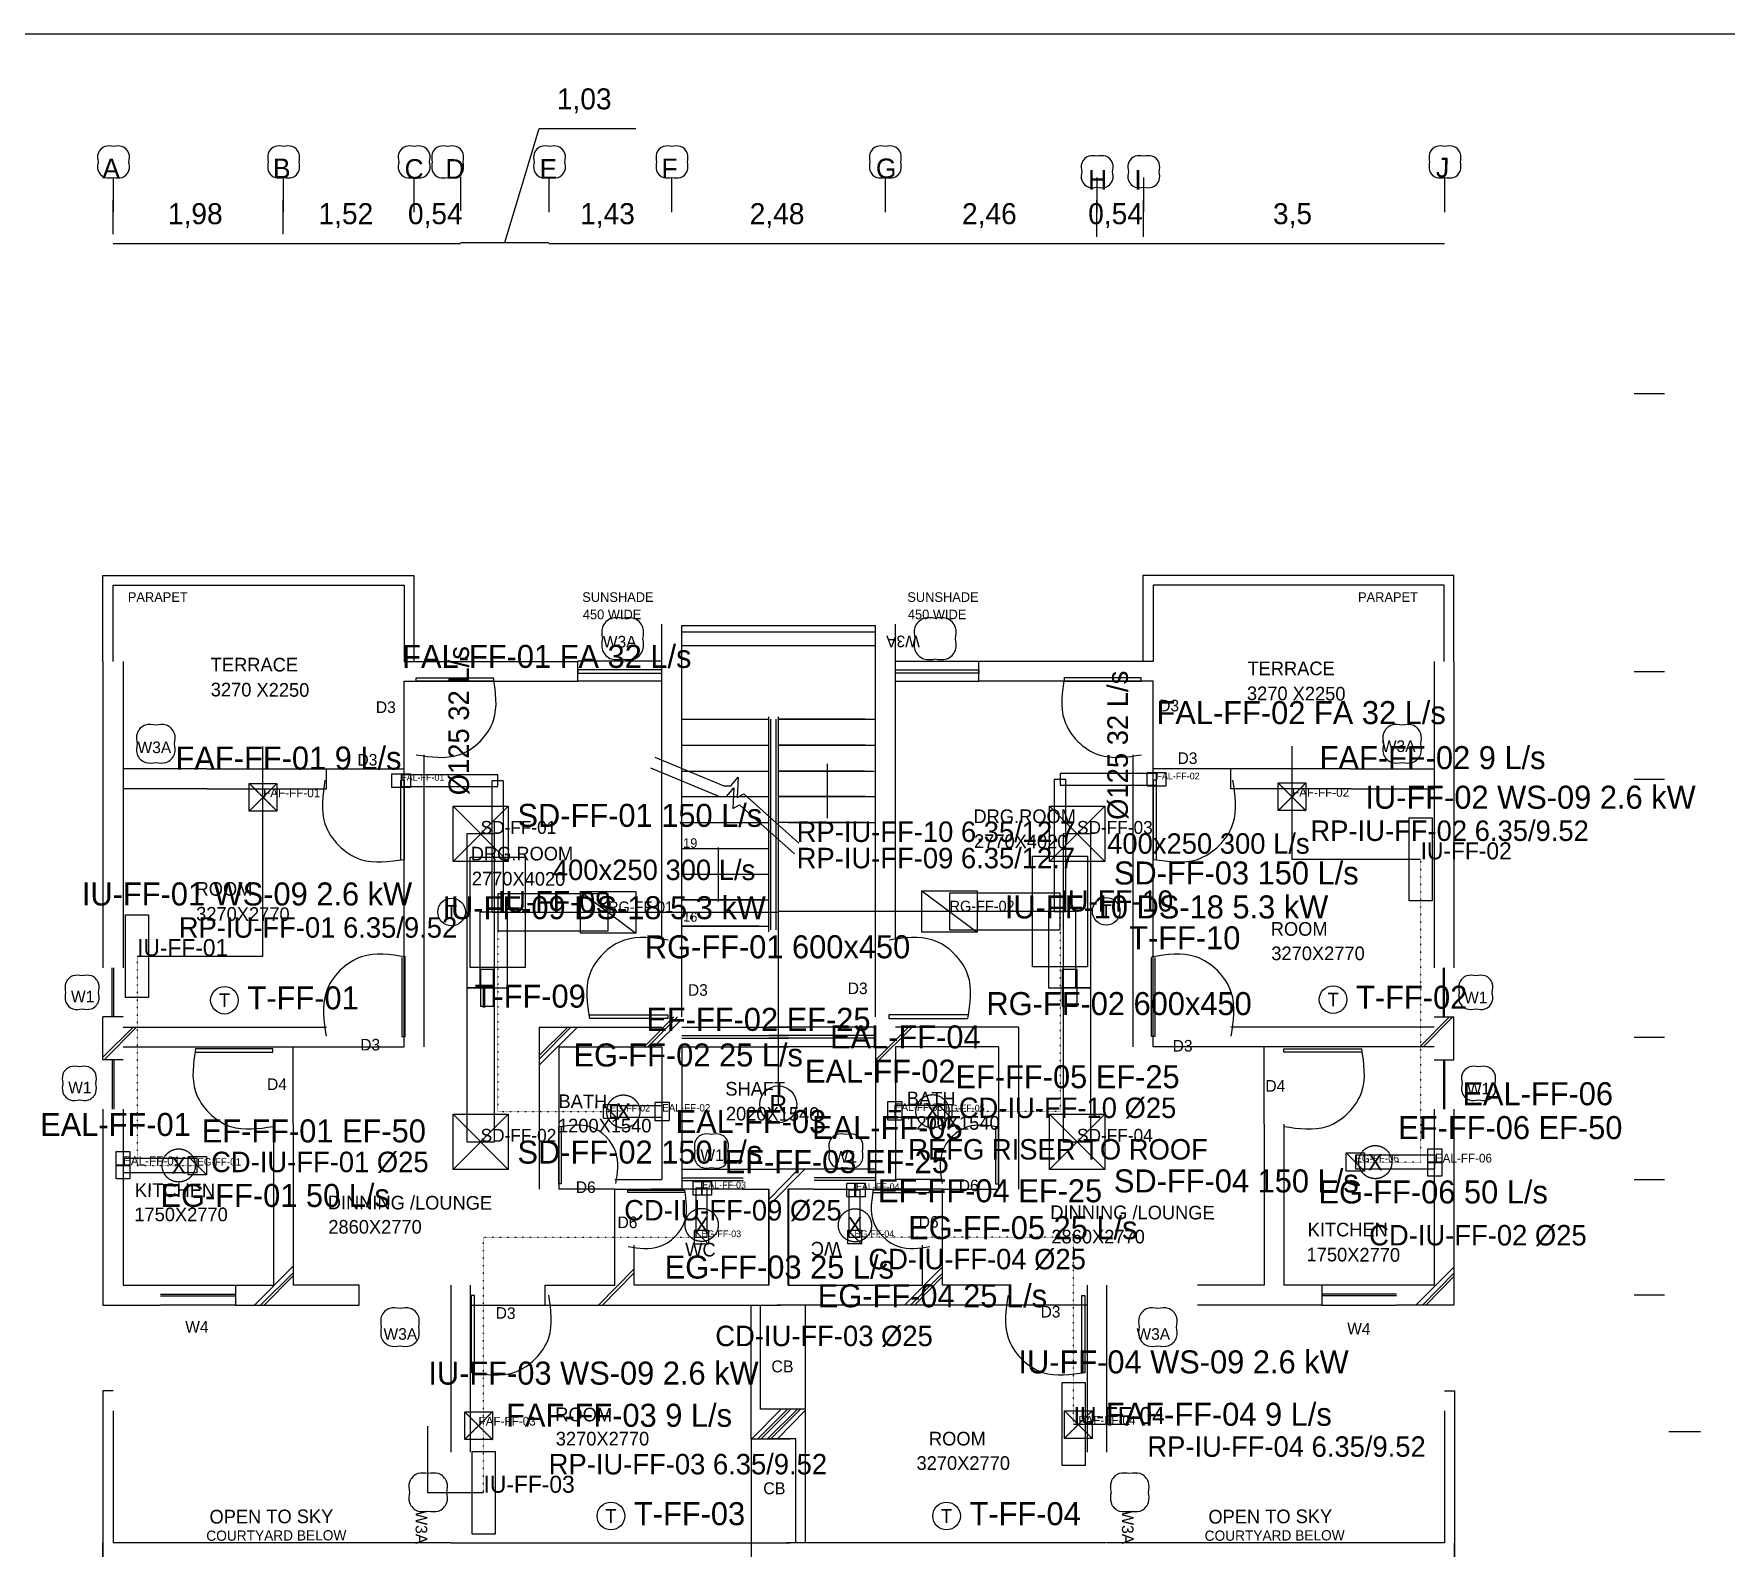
# Model space of a CAD drawing. Header units: millimetres. Extents: x 30 to 55791, y -4580 to 38782.
# Drawn here: x 27749 to 46133, y 22332 to 38782 of the extents above; entities that cross this region are included whole.
import ezdxf
from ezdxf.enums import TextEntityAlignment as Align

# ---------------------------------------------------------------- set-up
doc = ezdxf.new("R2010")
doc.units = ezdxf.units.MM
doc.linetypes.add('DASHED', pattern=[1.524, 1.27, -0.254])
doc.linetypes.add('DOT', pattern=[0.508, 0, -0.508])
for name, color, linetype in [('A-ARCH-REF', 8, 'CONTINUOUS'), ('M-ANNO', 7, 'CONTINUOUS'), ('M-CTRL', 200, 'CONTINUOUS'), ('M-DUCT-EXHS', 6, 'DASHED'), ('M-DUCT-FRSH', 4, 'DASHED'), ('M-DUCT-RETN', 3, 'CONTINUOUS'), ('M-DUCT-SUPP', 5, 'CONTINUOUS'), ('M-EQPM', 1, 'CONTINUOUS'), ('M-PIPE-COND', 140, 'DOT'), ('M-PIPE-REFG', 30, 'CONTINUOUS')]:
    doc.layers.add(name, color=color, linetype=linetype)

msp = doc.modelspace()

# ---------------------------------------------------------------- linework, layer by layer
at = {"layer": 'A-ARCH-REF'}
for p, q in [((2538, 38782), (55791, 38782)), ((32866, 36516), (33237, 37752)), ((33237, 37752), (34290, 37752)), ((28612, 37222), (28612, 36846)), ((30459, 37222), (30459, 36846)), ((31877, 37222), (31877, 36846)), ((32383, 37228), (32383, 36858)), ((33343, 37222), (33343, 36846)), ((34678, 37222), (34678, 36846)), ((36997, 37222), (36997, 36846)), ((39298, 37222), (39298, 36846)), ((39804, 37222), (39804, 36846)), ((43075, 37222), (43075, 36846)), ((28612, 36604), (28612, 36975)), ((30459, 36604), (30459, 36975)), ((30459, 36604), (30459, 36975)), ((39298, 36575), (39298, 36975)), ((39804, 36575), (39804, 36975)), ((28612, 36504), (30459, 36504)), ((30459, 36504), (31877, 36504)), ((31877, 36504), (32383, 36504)), ((32383, 36516), (33343, 36516)), ((33343, 36504), (34678, 36504)), ((34678, 36504), (36997, 36504)), ((36997, 36504), (39298, 36504)), ((39298, 36504), (39804, 36504)), ((39804, 36504), (43075, 36504)), ((45135, 34874), (45464, 34874)), ((28500, 32897), (31877, 32897)), ((28500, 31962), (28500, 32897)), ((28612, 32791), (31771, 32791)), ((28612, 31962), (28612, 32791)), ((31771, 32791), (31771, 31962)), ((31877, 32897), (31877, 31962)), ((39798, 32897), (39798, 31962)), ((43175, 32897), (39798, 32897)), ((39910, 32791), (39910, 31962)), ((43069, 32791), (39910, 32791)), ((43069, 31962), (43069, 32791)), ((43175, 31962), (43175, 32897)), ((34572, 28943), (34572, 32368)), ((34572, 29025), (34572, 32356)), ((34790, 28943), (34790, 32356)), ((34790, 32356), (36891, 32356)), ((36891, 28943), (36891, 32356)), ((37109, 28943), (37109, 32368)), ((37109, 29025), (37109, 32356)), ((34790, 32285), (36891, 32285)), ((34790, 32138), (36891, 32138)), ((28500, 31962), (28500, 28637)), ((28718, 31962), (28718, 30579)), ((31771, 31962), (33660, 31962)), ((33660, 31750), (33660, 31968)), ((34572, 31968), (33660, 31968)), ((34572, 31873), (33660, 31873)), ((33660, 31873), (33660, 31838)), ((33660, 31838), (34572, 31838)), ((37103, 31873), (38015, 31873)), ((38015, 31838), (37103, 31838)), ((37109, 31968), (38015, 31968)), ((38015, 31750), (38015, 31968)), ((39910, 31962), (38015, 31962)), ((38015, 31873), (38015, 31838)), ((42963, 31962), (42963, 30579)), ((43175, 31962), (43175, 28637)), ((45135, 31856), (45464, 31856)), ((31771, 31750), (33660, 31750)), ((31771, 30797), (31771, 31750)), ((31901, 31750), (31901, 31785)), ((31901, 31785), (32737, 31785)), ((32737, 31750), (31901, 31750)), ((34572, 31750), (33660, 31750)), ((37109, 31750), (38015, 31750)), ((39910, 31750), (38015, 31750)), ((39780, 31785), (38939, 31785)), ((38939, 31750), (39780, 31750)), ((39780, 31750), (39780, 31785)), ((39910, 30797), (39910, 31750)), ((34790, 31338), (35732, 31338)), ((35732, 29025), (35732, 31362)), ((35755, 29049), (35755, 31338)), ((35814, 29049), (35814, 31338)), ((35838, 29025), (35838, 31362)), ((36785, 31338), (35838, 31338)), ((35838, 31338), (36891, 31338)), ((31771, 27778), (31771, 30950)), ((31989, 27778), (31989, 30950)), ((34496, 30926), (35243, 30614)), ((34790, 31056), (35732, 31056)), ((36785, 31056), (35838, 31056)), ((35838, 31056), (36891, 31056)), ((39692, 27778), (39692, 30950)), ((39910, 27778), (39910, 30950)), ((29630, 30797), (28718, 30797)), ((29630, 30797), (30930, 30797)), ((30930, 30579), (30930, 30797)), ((30930, 30797), (31771, 30797)), ((34449, 30808), (35196, 30497)), ((34790, 30773), (35732, 30773)), ((35320, 30614), (35402, 30708)), ((35402, 30708), (35390, 30485)), ((36773, 30773), (35838, 30773)), ((35838, 30773), (36879, 30773)), ((36367, 30850), (36367, 30620)), ((40751, 30797), (39910, 30797)), ((42051, 30797), (40751, 30797)), ((40751, 30579), (40751, 30797)), ((42051, 30797), (42963, 30797)), ((28718, 30685), (28718, 28637)), ((29630, 30579), (28718, 30579)), ((29630, 30579), (30930, 30579)), ((31736, 29814), (31736, 30673)), ((31736, 30673), (31771, 30673)), ((31771, 30673), (31771, 29814)), ((35243, 30614), (35320, 30614)), ((35273, 30497), (35355, 30591)), ((35355, 30591), (35343, 30367)), ((35390, 30485), (35461, 30526)), ((35461, 30526), (36061, 29990)), ((36367, 30620), (36367, 30261)), ((39945, 30673), (39910, 30673)), ((39910, 30673), (39910, 29814)), ((39945, 29814), (39945, 30673)), ((42051, 30579), (40751, 30579)), ((42051, 30579), (42963, 30579)), ((42963, 30685), (42963, 28637)), ((45135, 30685), (45464, 30685)), ((34790, 30497), (35732, 30497)), ((35196, 30497), (35273, 30497)), ((35343, 30367), (35414, 30408)), ((35414, 30408), (36014, 29873)), ((35838, 30497), (36891, 30497)), ((36785, 30497), (35838, 30497)), ((34790, 30214), (35732, 30214)), ((36785, 30214), (35838, 30214)), ((35949, 30214), (36891, 30214)), ((34790, 29932), (35732, 29932)), ((35184, 29943), (35184, 29708)), ((34790, 29655), (35732, 29655)), ((35184, 29708), (35184, 29355)), ((34790, 29373), (35732, 29373)), ((35649, 29373), (34790, 29373)), ((34790, 29090), (35732, 29090)), ((35626, 29090), (34790, 29090)), ((34790, 28102), (34790, 28943)), ((36891, 28102), (36891, 28943)), ((31748, 28749), (31748, 27890)), ((31783, 27890), (31783, 28749)), ((39892, 27890), (39892, 28749)), ((39927, 28749), (39927, 27890)), ((28600, 28102), (28600, 28637)), ((28617, 28102), (28617, 28637)), ((43064, 28102), (43064, 28637)), ((43075, 28102), (43075, 28637)), ((28718, 28102), (28500, 28102)), ((28500, 27637), (28500, 28102)), ((28500, 27666), (28829, 27990)), ((28512, 27637), (28865, 27990)), ((28718, 27990), (30930, 27990)), ((33237, 27643), (33584, 27990)), ((33237, 27684), (33549, 27990)), ((33237, 27578), (33654, 27990)), ((33237, 27990), (33237, 26230)), ((33237, 27990), (34572, 27990)), ((34637, 28084), (33784, 28084)), ((33790, 28125), (34637, 28125)), ((34378, 27778), (34702, 28102)), ((34419, 27778), (34743, 28102)), ((34484, 27778), (34790, 28078)), ((34637, 28125), (34637, 28084)), ((34790, 27990), (35949, 27990)), ((36891, 27990), (35732, 27990)), ((37250, 27990), (36891, 27631)), ((37291, 27990), (36891, 27596)), ((37891, 28125), (37038, 28125)), ((37038, 28125), (37038, 28084)), ((37038, 28084), (37891, 28084)), ((38444, 27990), (37109, 27990)), ((38444, 27990), (38444, 26230)), ((42963, 27990), (40751, 27990)), ((43128, 28102), (42805, 27778)), ((43164, 28102), (42840, 27778)), ((42963, 28102), (43175, 28102)), ((43175, 27637), (43175, 28102)), ((28718, 27778), (30930, 27778)), ((30565, 26937), (30565, 27778)), ((30930, 27778), (31771, 27778)), ((31748, 27890), (31783, 27890)), ((33454, 27778), (33454, 26230)), ((33454, 27778), (34572, 27778)), ((34572, 27778), (34572, 26336)), ((34790, 27902), (35949, 27902)), ((34790, 27872), (35949, 27872)), ((34790, 27778), (34790, 26230)), ((34790, 27778), (35949, 27778)), ((36891, 27902), (35732, 27902)), ((36891, 27872), (35732, 27872)), ((36891, 27778), (35732, 27778)), ((36891, 27778), (36891, 26230)), ((37109, 27778), (37109, 26336)), ((38227, 27778), (37109, 27778)), ((38227, 27778), (38227, 26230)), ((39927, 27890), (39892, 27890)), ((40751, 27778), (39910, 27778)), ((42963, 27778), (40751, 27778)), ((41116, 26937), (41116, 27778)), ((45135, 27884), (45464, 27884)), ((28718, 27637), (28500, 27637)), ((28600, 27637), (28600, 27101)), ((28617, 27637), (28617, 27101)), ((30347, 27754), (29506, 27754)), ((29506, 27719), (30347, 27719)), ((30347, 27719), (30347, 27754)), ((41328, 27719), (41328, 27754)), ((41328, 27754), (42175, 27754)), ((42175, 27719), (41328, 27719)), ((42963, 27637), (43175, 27637)), ((43064, 27637), (43064, 27101)), ((43075, 27637), (43075, 27101)), ((28500, 27101), (28500, 24971)), ((28718, 27101), (28718, 25189)), ((42963, 27101), (42963, 25189)), ((43175, 27101), (43175, 24971)), ((30353, 26937), (30353, 25189)), ((30565, 26937), (30565, 25189)), ((33454, 26289), (33454, 26907)), ((33478, 26907), (33478, 26289)), ((38197, 26907), (38197, 26289)), ((38227, 26289), (38227, 26907)), ((41116, 26937), (41116, 25189)), ((41328, 26937), (41328, 25189)), ((33478, 26289), (33454, 26289)), ((34060, 26336), (34572, 26336)), ((34790, 26448), (35455, 26448)), ((34790, 26354), (35455, 26354)), ((34790, 26325), (35455, 26325)), ((35449, 26448), (35838, 26448)), ((35455, 26448), (35838, 26448)), ((36126, 26448), (35732, 26054)), ((36055, 26448), (35732, 26119)), ((36226, 26448), (35838, 26448)), ((36226, 26448), (35843, 26448)), ((36891, 26448), (36226, 26448)), ((36891, 26354), (36226, 26354)), ((36891, 26325), (36226, 26325)), ((37621, 26336), (37109, 26336)), ((38197, 26289), (38227, 26289)), ((45135, 26336), (45464, 26336)), ((34060, 26230), (33454, 26230)), ((34060, 26230), (34790, 26230)), ((34060, 25624), (34060, 26230)), ((34202, 26195), (34202, 26219)), ((34202, 26219), (34814, 26219)), ((34814, 26195), (34202, 26195)), ((34790, 26230), (34455, 26230)), ((35455, 26230), (34790, 26230)), ((35449, 26230), (35732, 26230)), ((35455, 26230), (35732, 26230)), ((35455, 26230), (35732, 26230)), ((35732, 26230), (35732, 25189)), ((35732, 26230), (35732, 25189)), ((35732, 26230), (35732, 25189)), ((35732, 25189), (35732, 26230)), ((35732, 26230), (35732, 25189)), ((35732, 26230), (35732, 25189)), ((35732, 26230), (35732, 25189)), ((35732, 25189), (35732, 26230)), ((35732, 25189), (35732, 26230)), ((35732, 25189), (35732, 26230)), ((35943, 26230), (35943, 25189)), ((36226, 26230), (35943, 26230)), ((35943, 26230), (35943, 25189)), ((36226, 26230), (35943, 26230)), ((35943, 26230), (35943, 25189)), ((35943, 25189), (35943, 26230)), ((35943, 25189), (35943, 26230)), ((35943, 25189), (35943, 26230)), ((35949, 26230), (35949, 25189)), ((35949, 26230), (35949, 25189)), ((36226, 26230), (35949, 26230)), ((35949, 26230), (35949, 25189)), ((35949, 25189), (35949, 26230)), ((36226, 26230), (36891, 26230)), ((37479, 26219), (36861, 26219)), ((36861, 26195), (37479, 26195)), ((37621, 26230), (36891, 26230)), ((36891, 26230), (37220, 26230)), ((37479, 26195), (37479, 26219)), ((37621, 25624), (37621, 26230)), ((37621, 26230), (38227, 26230)), ((34060, 25189), (34060, 25624)), ((34272, 25189), (34272, 25624)), ((37403, 25189), (37403, 25624)), ((37621, 25189), (37621, 25624)), ((30147, 24971), (30565, 25395)), ((37621, 25389), (37209, 24971)), ((43175, 25383), (42763, 24971)), ((28718, 25189), (29124, 25189)), ((29124, 25189), (29941, 25189)), ((29941, 25189), (29941, 24971)), ((29947, 25189), (30353, 25189)), ((30212, 24971), (30565, 25324)), ((30253, 24971), (30565, 25289)), ((31283, 25189), (30565, 25189)), ((31283, 24971), (31283, 25189)), ((32278, 25189), (32278, 23376)), ((32489, 25189), (32489, 23376)), ((33301, 25189), (34060, 25189)), ((33301, 25189), (33301, 24971)), ((33884, 24971), (34272, 25365)), ((33925, 24971), (34272, 25324)), ((35732, 25189), (34272, 25189)), ((35943, 25189), (37403, 25189)), ((37621, 25318), (37273, 24971)), ((37621, 25283), (37315, 24971)), ((38350, 25189), (37621, 25189)), ((38350, 25189), (38350, 24971)), ((39192, 25189), (39192, 23376)), ((39403, 25189), (39403, 23376)), ((41116, 25189), (40392, 25189)), ((41734, 25189), (41328, 25189)), ((42552, 25189), (41740, 25189)), ((41740, 25189), (41740, 24971)), ((42963, 25189), (42552, 25189)), ((43175, 25318), (42834, 24971)), ((43175, 25283), (42869, 24971)), ((29124, 25089), (29941, 25089)), ((29124, 25071), (29941, 25071)), ((32536, 25077), (32501, 25077)), ((32501, 25077), (32501, 24236)), ((32536, 24236), (32536, 25077)), ((39133, 24236), (39133, 25077)), ((39133, 25077), (39168, 25077)), ((39168, 25077), (39168, 24236)), ((42552, 25089), (41740, 25089)), ((42552, 25071), (41740, 25071)), ((45135, 25083), (45464, 25083)), ((28500, 24971), (28718, 24971)), ((28718, 24971), (29124, 24971)), ((29941, 24971), (29124, 24971)), ((29941, 24971), (30565, 24971)), ((30565, 24971), (31283, 24971)), ((32489, 24971), (33301, 24971)), ((33301, 24971), (35861, 24971)), ((35543, 23518), (35543, 24971)), ((35643, 23841), (35643, 24971)), ((38350, 24971), (35820, 24971)), ((36132, 23841), (36132, 24971)), ((39192, 24971), (38350, 24971)), ((41740, 24971), (40392, 24971)), ((41740, 24971), (41116, 24971)), ((41740, 24971), (42552, 24971)), ((42963, 24971), (42552, 24971)), ((43175, 24971), (42963, 24971)), ((28612, 24041), (28500, 24041)), ((28500, 24041), (28500, 22170)), ((43075, 24041), (43181, 24041)), ((43181, 24041), (43181, 22170)), ((28612, 23824), (28612, 22388)), ((35549, 23518), (35867, 23841)), ((35614, 23518), (35938, 23841)), ((36132, 23841), (35643, 23841)), ((35649, 23518), (35973, 23841)), ((35720, 23518), (36044, 23841)), ((35755, 23518), (36079, 23841)), ((35826, 23518), (36132, 23830)), ((36132, 22388), (36132, 23841)), ((43075, 23824), (43075, 22388)), ((45511, 23600), (45853, 23600)), ((35543, 23518), (35543, 22170)), ((35543, 23518), (35967, 23518)), ((36026, 23518), (35714, 23518)), ((36026, 22388), (36026, 23518)), ((28500, 20517), (28500, 22388)), ((32278, 22388), (28612, 22388)), ((32278, 22388), (35967, 22388)), ((32278, 22388), (35620, 22388)), ((32278, 22388), (35620, 22388)), ((32278, 22388), (35620, 22388)), ((35620, 22388), (35967, 22388)), ((35620, 22388), (35967, 22388)), ((35620, 22388), (35967, 22388)), ((39403, 22388), (35926, 22388)), ((39403, 22388), (36132, 22388)), ((39403, 22388), (36132, 22388)), ((39403, 22388), (36132, 22388)), ((43075, 22388), (39409, 22388)), ((43181, 20517), (43181, 22388))]:
    msp.add_line(p, q, dxfattribs=at)
for points in [[(28615, 37558), (28522, 37558), (28447, 37483), (28447, 37390)], [(28782, 37390), (28782, 37483), (28707, 37558), (28615, 37558)], [(30462, 37558), (30370, 37558), (30295, 37483), (30295, 37390)], [(30630, 37390), (30630, 37483), (30555, 37558), (30462, 37558)], [(31880, 37558), (31788, 37558), (31713, 37483), (31713, 37390)], [(32048, 37390), (32048, 37483), (31973, 37558), (31880, 37558)], [(32245, 37558), (32153, 37558), (32077, 37483), (32077, 37390)], [(32413, 37390), (32413, 37483), (32338, 37558), (32245, 37558)], [(33351, 37558), (33259, 37558), (33184, 37483), (33184, 37390)], [(33519, 37390), (33519, 37483), (33444, 37558), (33351, 37558)], [(34681, 37558), (34589, 37558), (34514, 37483), (34514, 37390)], [(34849, 37390), (34849, 37483), (34774, 37558), (34681, 37558)], [(37000, 37558), (36907, 37558), (36832, 37483), (36832, 37390)], [(37167, 37390), (37167, 37483), (37092, 37558), (37000, 37558)], [(43078, 37558), (42986, 37558), (42911, 37483), (42911, 37390)], [(43246, 37390), (43246, 37483), (43171, 37558), (43078, 37558)], [(28447, 37390), (28447, 37297), (28522, 37222), (28615, 37222)], [(28615, 37222), (28707, 37222), (28782, 37297), (28782, 37390)], [(30295, 37390), (30295, 37297), (30370, 37222), (30462, 37222)], [(30462, 37222), (30555, 37222), (30630, 37297), (30630, 37390)], [(31713, 37390), (31713, 37297), (31788, 37222), (31880, 37222)], [(31880, 37222), (31973, 37222), (32048, 37297), (32048, 37390)], [(32077, 37390), (32077, 37297), (32153, 37222), (32245, 37222)], [(32245, 37222), (32338, 37222), (32413, 37297), (32413, 37390)], [(33184, 37390), (33184, 37297), (33259, 37222), (33351, 37222)], [(33351, 37222), (33444, 37222), (33519, 37297), (33519, 37390)], [(34514, 37390), (34514, 37297), (34589, 37222), (34681, 37222)], [(34681, 37222), (34774, 37222), (34849, 37297), (34849, 37390)], [(36832, 37390), (36832, 37297), (36907, 37222), (37000, 37222)], [(37000, 37222), (37092, 37222), (37167, 37297), (37167, 37390)], [(39300, 37452), (39208, 37452), (39133, 37377), (39133, 37284)], [(39468, 37284), (39468, 37377), (39393, 37452), (39300, 37452)], [(39807, 37452), (39714, 37452), (39639, 37377), (39639, 37284)], [(39974, 37284), (39974, 37377), (39899, 37452), (39807, 37452)], [(42911, 37390), (42911, 37297), (42986, 37222), (43078, 37222)], [(43078, 37222), (43171, 37222), (43246, 37297), (43246, 37390)], [(39133, 37284), (39133, 37191), (39208, 37116), (39300, 37116)], [(39300, 37116), (39393, 37116), (39468, 37191), (39468, 37284)], [(39639, 37284), (39639, 37191), (39714, 37116), (39807, 37116)], [(39807, 37116), (39899, 37116), (39974, 37191), (39974, 37284)], [(34146, 32432), (34024, 32432), (33925, 32334), (33925, 32212)], [(34366, 32212), (34366, 32334), (34268, 32432), (34146, 32432)], [(37541, 32432), (37419, 32432), (37320, 32334), (37320, 32212)], [(37762, 32212), (37762, 32334), (37663, 32432), (37541, 32432)], [(33925, 32212), (33925, 32090), (34024, 31991), (34146, 31991)], [(34146, 31991), (34268, 31991), (34366, 32090), (34366, 32212)], [(37320, 32212), (37320, 32090), (37419, 31991), (37541, 31991)], [(37541, 31991), (37663, 31991), (37762, 32090), (37762, 32212)], [(31904, 30950), (32367, 30950), (32742, 31325), (32742, 31788)], [(38944, 31788), (38944, 31325), (39320, 30950), (39783, 30950)], [(29074, 31273), (28961, 31273), (28871, 31182), (28871, 31070)], [(29277, 31070), (29277, 31182), (29186, 31273), (29074, 31273)], [(42613, 31273), (42501, 31273), (42410, 31182), (42410, 31070)], [(42816, 31070), (42816, 31182), (42725, 31273), (42613, 31273)], [(28871, 31070), (28871, 30958), (28961, 30867), (29074, 30867)], [(29074, 30867), (29186, 30867), (29277, 30958), (29277, 31070)], [(42410, 31070), (42410, 30958), (42501, 30867), (42613, 30867)], [(42613, 30867), (42725, 30867), (42816, 30958), (42816, 31070)], [(30912, 30676), (30912, 30200), (31298, 29814), (31774, 29814)], [(39912, 29814), (40389, 29814), (40775, 30200), (40775, 30676)], [(34640, 28937), (34167, 28937), (33784, 28557), (33784, 28087)], [(37897, 28087), (37897, 28557), (37514, 28937), (37041, 28937)], [(31786, 28755), (31310, 28755), (30924, 28369), (30924, 27893)], [(40757, 27893), (40757, 28369), (40371, 28755), (39895, 28755)], [(28273, 28549), (28174, 28549), (28094, 28468), (28094, 28369)], [(28453, 28369), (28453, 28468), (28372, 28549), (28273, 28549)], [(43414, 28549), (43315, 28549), (43234, 28468), (43234, 28369)], [(43593, 28369), (43593, 28468), (43513, 28549), (43414, 28549)], [(28094, 28369), (28094, 28270), (28174, 28190), (28273, 28190)], [(28273, 28190), (28372, 28190), (28453, 28270), (28453, 28369)], [(43234, 28369), (43234, 28270), (43315, 28190), (43414, 28190)], [(43414, 28190), (43513, 28190), (43593, 28270), (43593, 28369)], [(29506, 27757), (29506, 27291), (29884, 26913), (30350, 26913)], [(41331, 26913), (41797, 26913), (42175, 27291), (42175, 27757)], [(28244, 27560), (28145, 27560), (28064, 27480), (28064, 27381)], [(28423, 27381), (28423, 27480), (28343, 27560), (28244, 27560)], [(43443, 27560), (43344, 27560), (43264, 27480), (43264, 27381)], [(43623, 27381), (43623, 27480), (43542, 27560), (43443, 27560)], [(28064, 27381), (28064, 27282), (28145, 27201), (28244, 27201)], [(28244, 27201), (28343, 27201), (28423, 27282), (28423, 27381)], [(43264, 27381), (43264, 27282), (43344, 27201), (43443, 27201)], [(43443, 27201), (43542, 27201), (43623, 27282), (43623, 27381)], [(34072, 26292), (34072, 26632), (33797, 26907), (33457, 26907)], [(38230, 26907), (37890, 26907), (37615, 26632), (37615, 26292)], [(35111, 26825), (35012, 26825), (34931, 26744), (34931, 26645)], [(35290, 26645), (35290, 26744), (35210, 26825), (35111, 26825)], [(36570, 26825), (36471, 26825), (36391, 26744), (36391, 26645)], [(36750, 26645), (36750, 26744), (36669, 26825), (36570, 26825)], [(34931, 26645), (34931, 26546), (35012, 26466), (35111, 26466)], [(35111, 26466), (35210, 26466), (35290, 26546), (35290, 26645)], [(36391, 26645), (36391, 26546), (36471, 26466), (36570, 26466)], [(36570, 26466), (36669, 26466), (36750, 26546), (36750, 26645)], [(34205, 25607), (34544, 25607), (34820, 25882), (34820, 26222)], [(36867, 26222), (36867, 25882), (37143, 25607), (37482, 25607)], [(32504, 24241), (32967, 24241), (33343, 24617), (33343, 25080)], [(38333, 25080), (38333, 24617), (38708, 24241), (39171, 24241)], [(31727, 24936), (31615, 24936), (31524, 24845), (31524, 24733)], [(31930, 24733), (31930, 24845), (31839, 24936), (31727, 24936)], [(39960, 24936), (39847, 24936), (39757, 24845), (39757, 24733)], [(40163, 24733), (40163, 24845), (40072, 24936), (39960, 24936)], [(31524, 24733), (31524, 24621), (31615, 24530), (31727, 24530)], [(31727, 24530), (31839, 24530), (31930, 24621), (31930, 24733)], [(39757, 24733), (39757, 24621), (39847, 24530), (39960, 24530)], [(39960, 24530), (40072, 24530), (40163, 24621), (40163, 24733)], [(32033, 23141), (31921, 23141), (31830, 23050), (31830, 22938)], [(32236, 22938), (32236, 23050), (32145, 23141), (32033, 23141)], [(39654, 23141), (39541, 23141), (39451, 23050), (39451, 22938)], [(39857, 22938), (39857, 23050), (39766, 23141), (39654, 23141)], [(31830, 22938), (31830, 22826), (31921, 22735), (32033, 22735)], [(32033, 22735), (32145, 22735), (32236, 22826), (32236, 22938)], [(39451, 22938), (39451, 22826), (39541, 22735), (39654, 22735)], [(39654, 22735), (39766, 22735), (39857, 22826), (39857, 22938)]]:
    msp.add_spline(points, degree=3, dxfattribs=at)
at = {"layer": 'M-CTRL'}
for centre in [(32287, 29242), (39398, 29250), (29820, 28284), (41863, 28291), (34018, 22681), (37664, 22681)]:
    msp.add_circle(centre, 150, dxfattribs=at)
at = {"layer": 'M-DUCT-EXHS'}
for p, q in [((33937, 27150), (34087, 27000)), ((37572, 27151), (37722, 27001)), ((29425, 26588), (29625, 26388)), ((42005, 26626), (42205, 26426)), ((34927, 25785), (35077, 25635)), ((36590, 25786), (36740, 25636))]:
    msp.add_line(p, q, dxfattribs=at)
for points in [[(33937, 27150), (34087, 27150), (34087, 27000), (33937, 27000)], [(34500, 27175), (34650, 27175), (34650, 26975), (34500, 26975)], [(37028, 27182), (37178, 27182), (37178, 26982), (37028, 26982)], [(37572, 27151), (37722, 27151), (37722, 27001), (37572, 27001)], [(42893, 26671), (43043, 26671), (43043, 26371), (42893, 26371)], [(28643, 26642), (28793, 26642), (28793, 26342), (28643, 26342)], [(29425, 26588), (29625, 26588), (29625, 26388), (29425, 26388)], [(42005, 26626), (42205, 26626), (42205, 26426), (42005, 26426)], [(34911, 26316), (35111, 26316), (35111, 26166), (34911, 26166)], [(36580, 26297), (36780, 26297), (36780, 26147), (36580, 26147)], [(34927, 25785), (35077, 25785), (35077, 25635), (34927, 25635)], [(36590, 25786), (36740, 25786), (36740, 25636), (36590, 25636)]]:
    msp.add_lwpolyline(points, close=True, dxfattribs=at)
at = {"layer": 'M-DUCT-EXHS', "linetype": 'DASHED'}
for points in [[(34012, 27013), (34575, 27013), (34575, 27138), (34012, 27138)], [(37165, 27076), (37165, 27082), (37040, 27082), (37040, 27076)], [(37647, 27139), (37103, 27139), (37103, 27014), (37647, 27014)], [(28793, 26488), (28793, 26492), (28643, 26492), (28643, 26488)], [(29525, 26563), (28718, 26563), (28718, 26413), (29525, 26413)], [(42105, 26451), (42968, 26451), (42968, 26601), (42105, 26601)], [(42893, 26526), (42893, 26521), (43043, 26521), (43043, 26526)], [(35002, 26178), (35011, 26178), (35011, 26303), (35002, 26303)], [(35064, 25710), (35064, 26241), (34939, 26241), (34939, 25710)], [(36727, 25711), (36727, 26222), (36602, 26222), (36602, 25711)], [(36665, 26160), (36680, 26160), (36680, 26285), (36665, 26285)]]:
    msp.add_lwpolyline(points, close=True, dxfattribs=at)
at = {"layer": 'M-DUCT-EXHS'}
for centre in [(34153, 27075), (37511, 27078), (29323, 26489), (42321, 26525), (35004, 25843), (36669, 25839)]:
    msp.add_circle(centre, 180, dxfattribs=at)
at = {"layer": 'M-DUCT-FRSH'}
for p, q in [((30090, 30639), (30390, 30339)), ((30390, 30639), (30090, 30339)), ((41267, 30644), (41567, 30344)), ((41567, 30644), (41267, 30344)), ((32430, 23813), (32730, 23513)), ((32730, 23813), (32430, 23513)), ((38945, 23824), (39245, 23524)), ((39245, 23824), (38945, 23524))]:
    msp.add_line(p, q, dxfattribs=at)
for points in [[(31640, 30743), (31840, 30743), (31840, 30593), (31640, 30593)], [(39845, 30758), (40045, 30758), (40045, 30608), (39845, 30608)], [(30090, 30639), (30390, 30639), (30390, 30339), (30090, 30339)], [(41267, 30644), (41567, 30644), (41567, 30344), (41267, 30344)], [(32430, 23813), (32730, 23813), (32730, 23513), (32430, 23513)], [(38945, 23824), (39245, 23824), (39245, 23524), (38945, 23524)]]:
    msp.add_lwpolyline(points, close=True, dxfattribs=at)
at = {"layer": 'M-DUCT-FRSH', "linetype": 'DASHED'}
for points in [[(31740, 30606), (32788, 30606), (32788, 30731), (31740, 30731)], [(39945, 30746), (38897, 30746), (38897, 30621), (39945, 30621)], [(32725, 30668), (32725, 29239), (32850, 29239), (32850, 30668)], [(38835, 30683), (38835, 29247), (38960, 29247), (38960, 30683)]]:
    msp.add_lwpolyline(points, close=True, dxfattribs=at)
at = {"layer": 'M-DUCT-RETN'}
for p, q in [((33687, 29464), (34287, 29014)), ((37397, 29472), (37997, 29022))]:
    msp.add_line(p, q, dxfattribs=at)
at = {"layer": 'M-DUCT-RETN', "linetype": 'CONTINUOUS'}
for points in [[(33987, 29439), (32788, 29439), (32788, 29039), (33987, 29039)], [(37697, 29047), (38897, 29047), (38897, 29447), (37697, 29447)]]:
    msp.add_lwpolyline(points, close=True, dxfattribs=at)
at = {"layer": 'M-DUCT-RETN'}
for points in [[(33687, 29464), (34287, 29464), (34287, 29014), (33687, 29014)], [(37397, 29472), (37997, 29472), (37997, 29022), (37397, 29022)]]:
    msp.add_lwpolyline(points, close=True, dxfattribs=at)
at = {"layer": 'M-DUCT-SUPP'}
for p, q in [((32303, 30391), (32903, 29791)), ((32903, 30391), (32303, 29791)), ((38782, 30391), (39382, 29791)), ((39382, 30391), (38782, 29791)), ((32303, 27046), (32903, 26446)), ((32903, 27046), (32303, 26446)), ((38782, 27046), (39382, 26446)), ((39382, 27046), (38782, 26446))]:
    msp.add_line(p, q, dxfattribs=at)
for points in [[(32303, 30391), (32903, 30391), (32903, 29791), (32303, 29791)], [(38782, 30391), (39382, 30391), (39382, 29791), (38782, 29791)], [(32303, 27046), (32903, 27046), (32903, 26446), (32303, 26446)], [(38782, 27046), (39382, 27046), (39382, 26446), (38782, 26446)]]:
    msp.add_lwpolyline(points, close=True, dxfattribs=at)
at = {"layer": 'M-DUCT-SUPP', "linetype": 'CONTINUOUS'}
for points in [[(32753, 28418), (32753, 30091), (32453, 30091), (32453, 28418)], [(39232, 28418), (39232, 30091), (38932, 30091), (38932, 28418)], [(32594, 29239), (32594, 28418), (32894, 28418), (32894, 29239)], [(38770, 29247), (38770, 28418), (39070, 28418), (39070, 29247)], [(32744, 28618), (32603, 28618), (32603, 28218), (32744, 28218)], [(38920, 28218), (39082, 28218), (39082, 28618), (38920, 28618)], [(32453, 28418), (32453, 26746), (32753, 26746), (32753, 28418)], [(32603, 28418), (32603, 28418), (32603, 28418), (32603, 28418)], [(32603, 28418), (32603, 28418), (32603, 28418), (32603, 28418)], [(38932, 28418), (38932, 26746), (39232, 26746), (39232, 28418)], [(39082, 28418), (39082, 28418), (39082, 28418), (39082, 28418)], [(39082, 28418), (39082, 28418), (39082, 28418), (39082, 28418)]]:
    msp.add_lwpolyline(points, close=True, dxfattribs=at)
at = {"layer": 'M-EQPM'}
for points in [[(42689, 30264), (42939, 30264), (42939, 29364), (42689, 29364)], [(32488, 29839), (33088, 29839), (33088, 28639), (32488, 28639)], [(38597, 29847), (39197, 29847), (39197, 28647), (38597, 28647)], [(28746, 29213), (28996, 29213), (28996, 28313), (28746, 28313)], [(38920, 24130), (39170, 24130), (39170, 23230), (38920, 23230)], [(32510, 23383), (32760, 23383), (32760, 22483), (32510, 22483)]]:
    msp.add_lwpolyline(points, close=True, dxfattribs=at)
at = {"layer": 'M-PIPE-COND', "linetype": 'DOT'}
for points in [[(42814, 29814), (42814, 26526), (42105, 26526)], [(32788, 29239), (32788, 27075), (34012, 27075)], [(38897, 29247), (38897, 27076), (37647, 27076)], [(28871, 28763), (28871, 26488), (29525, 26488)], [(32635, 22933), (32635, 25710), (35002, 25710)], [(39045, 23680), (39045, 25711), (36665, 25711)]]:
    msp.add_lwpolyline(points, dxfattribs=at)
at = {"layer": 'M-PIPE-REFG', "linetype": 'CONTINUOUS'}
for points in [[(28871, 28763), (30236, 28763), (30236, 31039)], [(42814, 29814), (41417, 29814), (41417, 31044)], [(32788, 29239), (35836, 29239), (35836, 27153)], [(38897, 29247), (35836, 29247), (35836, 27153)], [(32635, 22933), (32030, 22933), (32030, 23658)], [(39045, 23680), (39645, 23680), (39645, 23674)]]:
    msp.add_lwpolyline(points, dxfattribs=at)
at = {"layer": 'M-PIPE-REFG'}
msp.add_circle((35836, 27153), 200, dxfattribs=at)

# ---------------------------------------------------------------- texts
at = {"layer": 'A-ARCH-REF'}
for s, height, p in [('1,03', 228.4, (33431, 37961)), ('A', 214, (28494, 37213)), ('B', 214, (30347, 37213)), ('C   D', 213.6, (31777, 37207)), ('E', 214, (33243, 37207)), ('F', 214, (34567, 37213)), ('G', 214, (36897, 37213)), ('H', 214, (39203, 37089)), ('I', 214, (39704, 37089)), ('1,98', 228.4, (29206, 36714)), ('1,52', 228.4, (30842, 36714)), ('0,54', 228.4, (31813, 36714)), ('1,43', 228.4, (33684, 36714)), ('2,48', 228.4, (35526, 36714)), ('2,46', 228.4, (37832, 36714)), ('0,54', 228.4, (39203, 36714)), ('3,5', 228.4, (41210, 36714)), ('PARAPET', 104.3, (28770, 32611)), ('SUNSHADE', 104.3, (33707, 32611)), ('SUNSHADE', 104.3, (37238, 32611)), ('PARAPET', 104.3, (42134, 32611)), ('450 WIDE', 104.3, (33713, 32423)), ('450 WIDE', 104.3, (37244, 32423)), ('W3A', 126.2, (33931, 32116)), ('TERRACE', 148.4, (29671, 31855)), ('TERRACE', 148.4, (40933, 31814)), ('D3', 126.2, (31465, 31404)), ('D3', 126.2, (39974, 31421)), ('W3A', 126.2, (28876, 30968)), ('W3A', 126.2, (42393, 30980)), ('D3', 126.2, (31265, 30833)), ('D3', 126.2, (40174, 30850)), ('DRG.ROOM', 148.4, (37956, 30208)), ('19', 104.3, (34802, 29939)), ('DRG.ROOM', 148.4, (32495, 29802)), ('ROOM', 148.4, (29506, 29419)), ('ROOM', 148.4, (41186, 28984)), ('3270X2770', 148.4, (41192, 28719)), ('W1', 126.2, (28153, 28261)), ('D3', 126.2, (34855, 28332)), ('D3', 126.2, (36591, 28350)), ('W1', 126.2, (43287, 28250)), ('D3', 126.2, (31295, 27738)), ('D3', 126.2, (40121, 27726)), ('W1', 126.2, (28123, 27273)), ('D4', 126.2, (30283, 27308)), ('SHAFT', 148.4, (35261, 27248)), ('D4', 126.2, (41128, 27290)), ('W1', 126.2, (43317, 27261)), ('1200X1540', 148.4, (37226, 26877)), ('1200X1540', 148.4, (33443, 26848)), ('W1', 126.2, (34990, 26537)), ('W1', 126.2, (36438, 26520)), ('D6', 126.2, (33637, 26190)), ('D6', 126.2, (37797, 26208)), ('1750X2770', 148.4, (28841, 25883)), ('D6', 126.2, (34090, 25808)), ('D6', 126.2, (37362, 25813)), ('2860X2770', 148.4, (30948, 25748)), ('2860X2770', 148.4, (38803, 25642)), ('KITCHEN', 148.4, (41587, 25718)), ('WC', 148.4, (34825, 25500)), ('D3', 126.2, (38686, 24837)), ('W4', 126.2, (29394, 24672)), ('W3A', 126.2, (31548, 24595)), ('W3A', 126.2, (39727, 24595)), ('CB', 129.8, (35761, 24241)), ('3270X2770', 148.4, (33419, 23447)), ('ROOM', 148.4, (37473, 23447)), ('3270X2770', 148.4, (37338, 23182)), ('CB', 129.8, (35673, 22917))]:
    msp.add_text(s, height=height, dxfattribs=at).set_placement(p)
for s, height, rotation, p in [('J', 214, -2.0436, (42979, 37225)), ('W3A', 126.2, -180, (37374, 32245)), ('3270 X2250', 148.4, -0.2802, (29671, 31585)), ('3270 X2250', 148.4, -0.2744, (40927, 31544)), ('2770X4020', 148.4, -0.2911, (37962, 29938)), ('2770X4020', 148.4, -0.2911, (32507, 29532)), ('3270X2770', 148.4, -0.2911, (29512, 29149)), ('16', 104.3, -1.9117, (34801, 29140)), ('BATH', 148.4, -0.5712, (33448, 27113)), ('BATH', 148.4, -0.5712, (37232, 27143)), ('2020X1540', 148.4, -0.2911, (35267, 26978)), ('KITCHEN', 148.4, -0.3461, (28847, 26148)), ('DINNING /LOUNGE', 148.35, -0.1702, (30942, 26013)), ('DINNING /LOUNGE', 148.35, -0.1702, (38791, 25907)), ('WC', 148.4, -180, (36521, 25659)), ('1750X2770', 148.4, -0.2911, (41575, 25448)), ('D3', 126.2, -1.3953, (32765, 24825)), ('W4', 126.2, -1.1918, (42015, 24655)), ('ROOM', 148.4, -0.4996, (33413, 23712)), ('OPEN TO SKY', 148.35, 0.2252, (29658, 22599)), ('W3A', 126.2, -90, (31896, 22741)), ('W3A', 126.2, -90, (39569, 22741)), ('OPEN TO SKY', 148.35, 0.2252, (40509, 22599)), ('COURTYARD BELOW', 111.27, 0.1977, (29623, 22411)), ('COURTYARD BELOW', 111.27, 0.1977, (40468, 22411))]:
    msp.add_text(s, height=height, rotation=rotation, dxfattribs=at).set_placement(p)
at = {"layer": 'M-ANNO'}
for s, height, p in [('FAL-FF-01 FA 32 L/s', 250.2, (31751, 31894)), ('FAL-FF-02 FA 32 L/s', 250.2, (39945, 31283)), ('FAF-FF-01 9 L/s', 250.2, (29289, 30789)), ('FAF-FF-02 9 L/s', 250.2, (41717, 30794)), ('FAL-FF-01', 72.5, (31740, 30668)), ('FAL-FF-02', 72.5, (39945, 30683)), ('FAF-FF-01', 95, (30240, 30489)), ('FAF-FF-02', 95, (41417, 30494)), ('SD-FF-01 150 L/s', 250.2, (33003, 30167)), ('SD-FF-01', 140, (32603, 30091)), ('SD-FF-03', 140, (39082, 30091)), ('400x250 300 L/s', 222.4, (39409, 29875)), ('IU-FF-02', 185, (42814, 29814)), ('400x250 300 L/s', 222.4, (33387, 29589)), ('SD-FF-03 150 L/s', 250.2, (39482, 29541)), ('IU-FF-09', 230, (32788, 29239)), ('IU-FF-10', 230, (38897, 29247)), ('RG-FF-01', 117.5, (33987, 29239)), ('RG-FF-02', 117.5, (37697, 29247)), ('IU-FF-01', 185, (28871, 28763)), ('RG-FF-01 600x450', 250.2, (34387, 28739)), ('RG-FF-02 600x450', 250.2, (38097, 28122)), ('EF-FF-02 EF-25', 250.2, (34403, 27951)), ('EAL-FF-04', 250.2, (36398, 27760)), ('EG-FF-02 25 L/s', 250.2, (33612, 27564)), ('EAL-FF-02', 250.2, (36126, 27388)), ('EF-FF-05 EF-25', 250.2, (37761, 27328)), ('EAL-FF-06', 250.2, (43268, 27143)), ('EAL-FF-01', 250.2, (27818, 26809)), ('EG-FF-02', 72.5, (34012, 27075)), ('EAL-FF-02', 80, (34575, 27075)), ('EAL-FF-03', 250.2, (34721, 26841)), ('EAL-FF-05', 250.2, (36203, 26776)), ('EAL-FF-05', 80, (37103, 27082)), ('EG-FF-05', 72.5, (37647, 27076)), ('EF-FF-06 EF-50', 250.2, (42571, 26775)), ('EF-FF-01 EF-50', 250.2, (29573, 26739)), ('SD-FF-02', 140, (32603, 26746)), ('SD-FF-04', 140, (39082, 26746)), ('SD-FF-02 150 L/s', 250.2, (33003, 26509)), ('EF-FF-03 EF-25', 250.2, (35254, 26405)), ('EAL-FF-01', 95, (28718, 26492)), ('EG-FF-01', 80, (29525, 26488)), ('EG-FF-06', 80, (42105, 26526)), ('EAL-FF-06', 95, (42968, 26521)), ('EG-FF-01 50 L/s', 250.2, (29125, 26038)), ('EAL-FF-03', 72.5, (35011, 26241)), ('EAL-FF-04', 72.5, (36680, 26222)), ('EF-FF-04 EF-25', 250.2, (36919, 26089)), ('SD-FF-04 150 L/s', 250.2, (39482, 26196)), ('EG-FF-06 50 L/s', 250.2, (41705, 26076)), ('EG-FF-05 25 L/s', 250.2, (37247, 25688)), ('EG-FF-03', 72.5, (35002, 25710)), ('EG-FF-04', 72.5, (36665, 25711)), ('EG-FF-03 25 L/s', 250.2, (34602, 25260)), ('EG-FF-04 25 L/s', 250.2, (36265, 24948)), ('FAF-FF-03 9 L/s', 250.2, (32880, 23650)), ('FAF-FF-04 9 L/s', 250.2, (39395, 23661)), ('FAF-FF-03', 95, (32580, 23663)), ('IU-FF-04', 185, (39045, 23680)), ('FAF-FF-04', 95, (39095, 23674)), ('IU-FF-03', 185, (32635, 22933))]:
    msp.add_text(s, height=height, dxfattribs=at).set_placement(p)
for p in [(32476, 30510), (39634, 30243)]:
    msp.add_text('Ø125 32 L/s', height=222.4, rotation=90, dxfattribs=at).set_placement(p)
at = {"layer": 'M-CTRL'}
for p in [(32287, 29242), (39398, 29250), (29820, 28284), (41863, 28291), (34018, 22681), (37664, 22681)]:
    msp.add_text('T', height=150, dxfattribs=at).set_placement(p, align=Align.MIDDLE_CENTER)
for s, p in [('T-FF-10', (39648, 28837)), ('T-FF-01', (30070, 28184)), ('T-FF-09', (32537, 28203)), ('T-FF-02', (42113, 28191)), ('T-FF-03', (34268, 22581)), ('T-FF-04', (37914, 22581))]:
    msp.add_text(s, height=250.2, dxfattribs=at).set_placement(p)
at = {"layer": 'M-DUCT-EXHS'}
for p in [(34153, 27075), (37511, 27078), (29323, 26489), (42321, 26525), (35004, 25843), (36669, 25839)]:
    msp.add_text('X', height=180, dxfattribs=at).set_placement(p, align=Align.MIDDLE_CENTER)
at = {"layer": 'M-EQPM'}
for s, p in [('IU-FF-02 WS-09 2.6 kW', (42214, 30364)), ('IU-FF-01 WS-09 2.6 kW', (28271, 29313)), ('IU-FF-09 DS-18 5.3 kW', (32188, 29164)), ('IU-FF-10 DS-18 5.3 kW', (38297, 29172)), ('IU-FF-04 WS-09 2.6 kW', (38445, 24230)), ('IU-FF-03 WS-09 2.6 kW', (32035, 24108))]:
    msp.add_text(s, height=250.2, dxfattribs=at).set_placement(p)
at = {"layer": 'M-PIPE-COND'}
for s, p in [('CD-IU-FF-10 Ø25', (37797, 27004)), ('CD-IU-FF-01 Ø25', (29675, 26416)), ('CD-IU-FF-09 Ø25', (34162, 25891)), ('CD-IU-FF-02 Ø25', (42255, 25620)), ('CD-IU-FF-04 Ø25', (36815, 25361)), ('CD-IU-FF-03 Ø25', (35152, 24526))]:
    msp.add_text(s, height=222.4, dxfattribs=at).set_placement(p)
at = {"layer": 'M-PIPE-REFG'}
for s, p in [('RP-IU-FF-10 6.35/12.7', (36036, 30003)), ('RP-IU-FF-02 6.35/9.52', (41617, 30014)), ('RP-IU-FF-09 6.35/12.7', (36036, 29717)), ('RP-IU-FF-01 6.35/9.52', (29324, 28963)), ('REFG RISER TO ROOF', (37248, 26553)), ('RP-IU-FF-04 6.35/9.52', (39845, 23324)), ('RP-IU-FF-03 6.35/9.52', (33342, 23133))]:
    msp.add_text(s, height=222.4, dxfattribs=at).set_placement(p)
msp.add_text('R', height=200, dxfattribs=at).set_placement((35836, 27153), align=Align.MIDDLE_CENTER)

doc.saveas('drawing.dxf')
